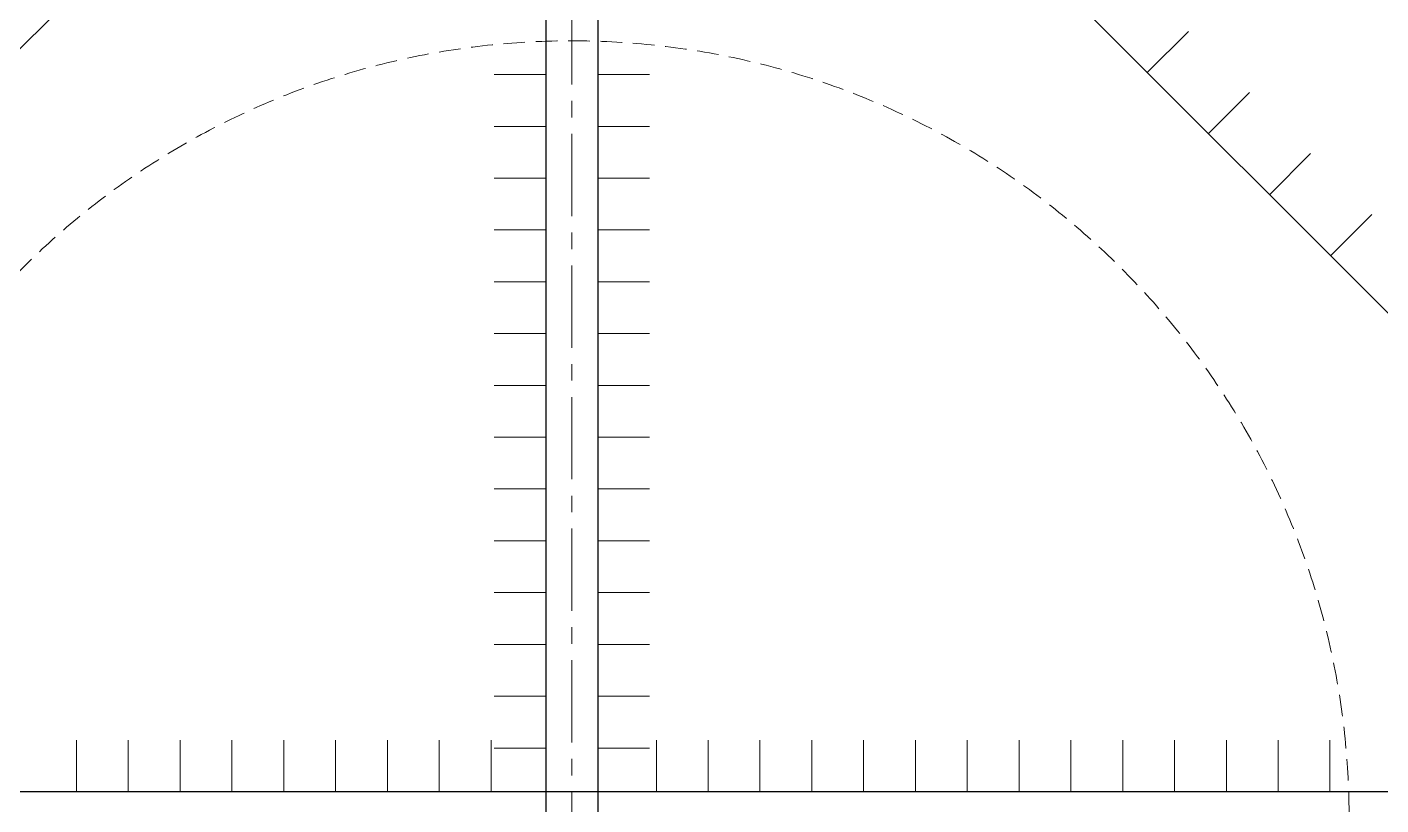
# Model space of a CAD drawing. Header units: millimetres. Extents: x -1359830 to -1240265, y -705366 to -618243.
# Drawn here: x -1296311 to -1295057, y -632637 to -631916 of the extents above; entities that cross this region are included whole.
import ezdxf

# ---------------------------------------------------------------- set-up
doc = ezdxf.new("R2010")
doc.units = ezdxf.units.MM
doc.header["$MEASUREMENT"] = 0
doc.linetypes.add('CENTER', pattern=[50.8, 31.75, -6.35, 6.35, -6.35])
doc.linetypes.add('HIDDENX2', pattern=[0.75, 0.5, -0.25])
for name, color, linetype, lineweight in [('1.NET BAO-F', 3, 'Continuous', 25), ('5.HATCH-F', 8, 'Continuous', 5), ('6.NET TRUC-F', 5, 'CENTER', 15), ('8.KHUAT-F', 9, 'HIDDENX2', 18), ('S-dims', 8, 'Continuous', 18)]:
    doc.layers.add(name, color=color, linetype=linetype, lineweight=lineweight)

# ---------------------------------------------------------------- blocks, each defined once
blk = doc.blocks.new('18')
at = {"layer": '1.NET BAO-F', "ltscale": 10}
for p, q in [((-1311875.74, -623200.88), (-1312022.74, -623347.85)), ((-1311875.74, -623200.85), (-1311875.74, -623500.85)), ((-1311869.74, -623200.85), (-1311869.74, -623500.85)), ((-1311869.74, -623200.88), (-1311722.77, -623347.85)), ((-1311869.74, -623347.85), (-1312022.74, -623347.85)), ((-1311722.74, -623347.85), (-1311869.74, -623347.85))]:
    blk.add_line(p, q, dxfattribs=at)
blk.add_circle((-1311872.74, -623350.85), 150, dxfattribs=at)
at = {"layer": '5.HATCH-F', "ltscale": 10}
for p, q in [((-1311806.1, -623264.53), (-1311801.33, -623259.76)), ((-1311881.74, -623264.76), (-1311875.74, -623264.76)), ((-1311863.74, -623264.76), (-1311869.74, -623264.76)), ((-1311799.03, -623271.6), (-1311794.26, -623266.83)), ((-1311881.74, -623270.76), (-1311875.74, -623270.76)), ((-1311863.74, -623270.76), (-1311869.74, -623270.76)), ((-1311791.96, -623278.68), (-1311787.19, -623273.9)), ((-1311881.74, -623276.76), (-1311875.74, -623276.76)), ((-1311863.74, -623276.76), (-1311869.74, -623276.76)), ((-1311784.89, -623285.75), (-1311780.12, -623280.97)), ((-1311881.74, -623282.76), (-1311875.74, -623282.76)), ((-1311863.74, -623282.76), (-1311869.74, -623282.76)), ((-1311881.74, -623288.76), (-1311875.74, -623288.76)), ((-1311863.74, -623288.76), (-1311869.74, -623288.76)), ((-1311881.74, -623294.76), (-1311875.74, -623294.76)), ((-1311863.74, -623294.76), (-1311869.74, -623294.76)), ((-1311881.74, -623300.76), (-1311875.74, -623300.76)), ((-1311863.74, -623300.76), (-1311869.74, -623300.76)), ((-1311881.74, -623306.76), (-1311875.74, -623306.76)), ((-1311863.74, -623306.76), (-1311869.74, -623306.76)), ((-1311881.74, -623312.76), (-1311875.74, -623312.76)), ((-1311863.74, -623312.76), (-1311869.74, -623312.76)), ((-1311881.74, -623318.76), (-1311875.74, -623318.76)), ((-1311863.74, -623318.76), (-1311869.74, -623318.76)), ((-1311881.74, -623324.76), (-1311875.74, -623324.76)), ((-1311863.74, -623324.76), (-1311869.74, -623324.76)), ((-1311881.74, -623330.76), (-1311875.74, -623330.76)), ((-1311863.74, -623330.76), (-1311869.74, -623330.76)), ((-1311881.74, -623336.76), (-1311875.74, -623336.76)), ((-1311863.74, -623336.76), (-1311869.74, -623336.76)), ((-1311930.09, -623347.85), (-1311930.09, -623341.85)), ((-1311924.09, -623347.85), (-1311924.09, -623341.85)), ((-1311918.09, -623347.85), (-1311918.09, -623341.85)), ((-1311912.09, -623347.85), (-1311912.09, -623341.85)), ((-1311906.09, -623347.85), (-1311906.09, -623341.85)), ((-1311900.09, -623347.85), (-1311900.09, -623341.85)), ((-1311894.09, -623347.85), (-1311894.09, -623341.85)), ((-1311888.09, -623347.85), (-1311888.09, -623341.85)), ((-1311882.09, -623347.85), (-1311882.09, -623341.85)), ((-1311862.95, -623347.85), (-1311862.95, -623341.85)), ((-1311856.95, -623347.85), (-1311856.95, -623341.85)), ((-1311850.95, -623347.85), (-1311850.95, -623341.85)), ((-1311844.95, -623347.85), (-1311844.95, -623341.85)), ((-1311838.95, -623347.85), (-1311838.95, -623341.85)), ((-1311832.95, -623347.85), (-1311832.95, -623341.85)), ((-1311826.95, -623347.85), (-1311826.95, -623341.85)), ((-1311820.95, -623347.85), (-1311820.95, -623341.85)), ((-1311814.95, -623347.85), (-1311814.95, -623341.85)), ((-1311808.95, -623347.85), (-1311808.95, -623341.85)), ((-1311802.95, -623347.85), (-1311802.95, -623341.85)), ((-1311796.95, -623347.85), (-1311796.95, -623341.85)), ((-1311790.95, -623347.85), (-1311790.95, -623341.85)), ((-1311784.95, -623347.85), (-1311784.95, -623341.85)), ((-1311881.74, -623342.76), (-1311875.74, -623342.76)), ((-1311863.74, -623342.76), (-1311869.74, -623342.76))]:
    blk.add_line(p, q, dxfattribs=at)
at = {"layer": '6.NET TRUC-F', "linetype": 'CENTER', "ltscale": 0.3}
blk.add_line((-1311872.74, -623180.19), (-1311872.74, -623524.11), dxfattribs=at)
at = {"layer": '8.KHUAT-F', "linetype": 'HIDDENX2', "ltscale": 5}
blk.add_circle((-1311872.74, -623350.85), 90, dxfattribs=at)

msp = doc.modelspace()

# ---------------------------------------------------------------- block references
at = {"layer": 'S-dims', "xscale": 8, "yscale": 8, "zscale": 8}
msp.add_blockref('18', (9199175.15, 4354158.27), dxfattribs=at)

doc.saveas('drawing.dxf')
